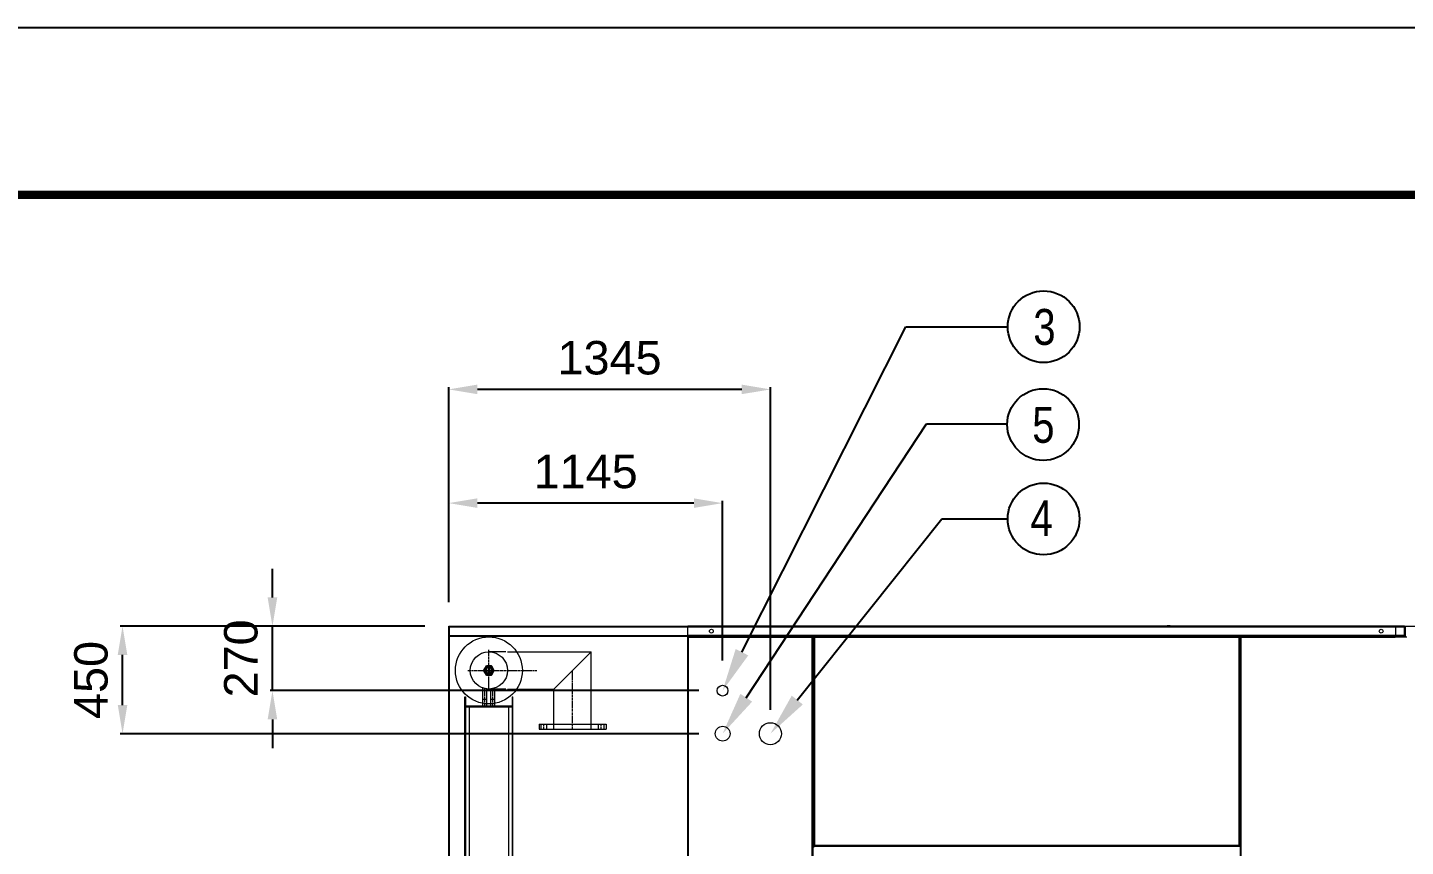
# Model space of a CAD drawing. Header units: millimetres. Extents: x -17070 to 52615, y -291348 to 41600.
# Drawn here: x 30547 to 36308, y 38175 to 41600 of the extents above; entities that cross this region are included whole.
import ezdxf
from ezdxf import colors
from ezdxf.entities.mleader import LeaderData, LeaderLine
from ezdxf.enums import TextEntityAlignment as Align
from ezdxf.math import Vec2, Vec3

# ---------------------------------------------------------------- set-up
doc = ezdxf.new("R2010")
doc.units = ezdxf.units.MM
doc.linetypes.add('CENTER', pattern=[2, 1.25, -0.25, 0.25, -0.25])
doc.linetypes.add('HIDDEN', pattern=[0.375, 0.25, -0.125])
for name, color, linetype in [('냉각탑_dim', 1, 'Continuous'), ('냉각탑_form', 1, 'Continuous'), ('냉각탑_text', 3, 'Continuous')]:
    doc.layers.add(name, color=color, linetype=linetype)
doc.styles.get("Standard").update_dxf_attribs({"font": 'arial.ttf'})
doc.dimstyles.new('1.40', dxfattribs={"dimscale": 20, "dimtxt": 1.5, "dimasz": 1, "dimexe": 0.5, "dimexo": 0.5, "dimgap": 0.5, "dimtad": 1, "dimdec": 0, "dimzin": 0, "dimdsep": 46, "dimtxsty": 'Standard', "dimcen": 0, "dimclrd": 2, "dimclre": 2, "dimclrt": 3, "dimadec": 0, "dimazin": 0, "dimtfac": 1, "dimtdec": 0, "dimtmove": 0, "dimatfit": 0, "dimfxl": 1, "dimtolj": 1, "dimtzin": 0, "dimlwd": -1, "dimlwe": -1, "dimarcsym": 0})

# ---------------------------------------------------------------- blocks, each defined once
blk = doc.blocks.new('*D518')
at = {"color": 2, "transparency": 16777216}
for p, q in [((32307.9, 39196.5), (32307.9, 39621.1)), ((33333.1, 39611.1), (32427.9, 39611.1)), ((33453.1, 38952.9), (33453.1, 39621.1))]:
    blk.add_line(p, q, dxfattribs=at)
for points in [[(32427.9, 39631.1), (32427.9, 39591.1), (32307.9, 39611.1)], [(33333.1, 39631.1), (33333.1, 39591.1), (33453.1, 39611.1)]]:
    blk.add_solid(points, dxfattribs=at)
at = {"layer": 'Defpoints', "color": 0, "transparency": 16777216}
for p in [(32307.9, 39611.1), (32307.9, 39096.5), (33453.1, 38852.9)]:
    blk.add_point(p, dxfattribs=at)
at = {"color": 3, "lineweight": 5, "transparency": 16777216, "insert": (32880.5, 39742.6), "char_height": 140, "attachment_point": 5}
blk.add_mtext('\\A1;1145', dxfattribs=at)
blk = doc.blocks.new('*D519')
at = {"color": 2, "transparency": 16777216}
for p, q in [((32307.9, 39196.5), (32307.9, 40096.7)), ((33653.1, 38746.9), (33653.1, 40096.7)), ((33533.1, 40086.7), (32427.9, 40086.7))]:
    blk.add_line(p, q, dxfattribs=at)
for points in [[(32427.9, 40106.7), (32427.9, 40066.7), (32307.9, 40086.7)], [(33533.1, 40106.7), (33533.1, 40066.7), (33653.1, 40086.7)]]:
    blk.add_solid(points, dxfattribs=at)
at = {"layer": 'Defpoints', "color": 0, "transparency": 16777216}
for p in [(32307.9, 40086.7), (32307.9, 39096.5), (33653.1, 38646.9)]:
    blk.add_point(p, dxfattribs=at)
at = {"color": 3, "lineweight": 5, "transparency": 16777216, "insert": (32980.5, 40218.2), "char_height": 140, "attachment_point": 5}
blk.add_mtext('\\A1;1345', dxfattribs=at)
blk = doc.blocks.new('*D521')
at = {"color": 2, "transparency": 16777216}
for p, q in [((31571.2, 39216.5), (31571.2, 39336.5)), ((32207.9, 39096.5), (31561.2, 39096.5)), ((31571.2, 38826.9), (31571.2, 39096.5)), ((33353.1, 38826.9), (31561.2, 38826.9)), ((31571.2, 38706.9), (31571.2, 38586.9))]:
    blk.add_line(p, q, dxfattribs=at)
for points in [[(31551.2, 39216.5), (31591.2, 39216.5), (31571.2, 39096.5)], [(31551.2, 38706.9), (31591.2, 38706.9), (31571.2, 38826.9)]]:
    blk.add_solid(points, dxfattribs=at)
at = {"layer": 'Defpoints', "color": 0, "transparency": 16777216}
for p in [(31571.2, 39096.5), (32307.9, 39096.5), (33453.1, 38826.9)]:
    blk.add_point(p, dxfattribs=at)
at = {"color": 3, "lineweight": 5, "transparency": 16777216, "insert": (31439.8, 38961.7), "char_height": 140, "attachment_point": 5, "rotation": 90}
blk.add_mtext('\\A1;270', dxfattribs=at)
blk = doc.blocks.new('*D522')
at = {"color": 2, "transparency": 16777216}
for p, q in [((32207.9, 39096.5), (30934.5, 39096.5)), ((30944.5, 38766.9), (30944.5, 38976.5)), ((33353.1, 38646.9), (30934.5, 38646.9))]:
    blk.add_line(p, q, dxfattribs=at)
for points in [[(30924.5, 38976.5), (30964.5, 38976.5), (30944.5, 39096.5)], [(30924.5, 38766.9), (30964.5, 38766.9), (30944.5, 38646.9)]]:
    blk.add_solid(points, dxfattribs=at)
at = {"layer": 'Defpoints', "color": 0, "transparency": 16777216}
for p in [(30944.5, 39096.5), (32307.9, 39096.5), (33453.1, 38646.9)]:
    blk.add_point(p, dxfattribs=at)
at = {"color": 3, "lineweight": 5, "transparency": 16777216, "insert": (30813.1, 38871.7), "char_height": 140, "attachment_point": 5, "rotation": 90}
blk.add_mtext('\\A1;450', dxfattribs=at)
blk = doc.blocks.new('A$C019E714B')
at = {"color": 1, "linetype": 'CENTER', "ltscale": 0.5}
for p, q in [((0, 20.8), (36, 20.8)), ((18, 0), (18, 41.6))]:
    blk.add_line(p, q, dxfattribs=at)
at = {"ltscale": 0.5}
blk.add_lwpolyline([(0, 10.4), (18, 0), (36, 10.4), (36, 31.2), (18, 41.6), (0, 31.2)], close=True, dxfattribs=at)
for radius in [18, 13]:
    blk.add_circle((18, 20.8), radius, dxfattribs=at)
blk = doc.blocks.new('4')
at = {"lineweight": 20}
for p, q in [((32307.9, 35496.5), (32307.9, 39096.5)), ((32307.9, 39096.5), (33307.9, 39096.5)), ((32310.9, 35496.5), (32310.9, 39096.5)), ((32310.9, 39093.5), (33307.9, 39093.5)), ((32310.9, 39057.5), (33307.9, 39057.5)), ((33307.9, 35496.5), (33307.9, 39096.5)), ((36304.4, 39096.5), (38706.6, 39096.5)), ((32310.9, 39054.5), (33307.9, 39054.5))]:
    blk.add_line(p, q, dxfattribs=at)
at = {"color": 7, "lineweight": 20}
for p, q in [((36304.4, 39096.5), (33307.9, 39096.5)), ((36304.4, 39093.1), (33307.9, 39093.1)), ((36304.4, 39057.9), (33307.9, 39057.9)), ((36302.7, 39054.5), (33309.5, 39054.5)), ((33310.9, 35543.9), (33310.9, 39049.1)), ((33828.1, 35543.9), (33828.1, 39049.1)), ((33831.5, 35542.2), (33831.5, 39050.8)), ((35612.1, 39052.5), (33836.9, 39052.5)), ((35612.1, 39049.1), (33836.9, 39049.1)), ((35617.5, 35542.2), (35617.5, 39050.8)), ((35620.9, 35543.9), (35620.9, 39049.1)), ((35612.1, 38178.9), (33836.9, 38178.9)), ((35612.1, 38175.5), (33836.9, 38175.5))]:
    blk.add_line(p, q, dxfattribs=at)
at = {"color": 7, "lineweight": 20, "ltscale": 0.005083}
for p, q in [((35292.2, 39098.1), (35304.4, 39098.1)), ((35323.7, 39098.1), (35311.5, 39098.1))]:
    blk.add_line(p, q, dxfattribs=at)
at = {"color": 7, "lineweight": 20, "ltscale": 0.001417}
for p, q in [((36266.8, 39093.1), (36266.8, 39096.5)), ((36304.4, 39093.1), (36304.4, 39096.5)), ((33833.5, 39049.1), (33836.9, 39049.1)), ((33836.9, 39049.1), (33836.9, 39052.5)), ((35612.1, 39049.1), (35612.1, 39052.5)), ((35615.5, 39049.1), (35612.1, 39049.1)), ((33833.5, 38178.9), (33836.9, 38178.9)), ((33836.9, 38178.9), (33836.9, 38175.5)), ((35615.5, 38178.9), (35612.1, 38178.9)), ((35612.1, 38178.9), (35612.1, 38175.5))]:
    blk.add_line(p, q, dxfattribs=at)
at = {"color": 7, "lineweight": 20, "ltscale": 0.014667}
for p, q in [((36266.8, 39093.1), (36266.8, 39057.9)), ((36304.4, 39057.9), (36304.4, 39093.1))]:
    blk.add_line(p, q, dxfattribs=at)
at = {"color": 7, "lineweight": 20, "ltscale": 0.001131}
for p, q in [((36266.8, 39055.1), (36266.8, 39057.9)), ((36304.4, 39057.9), (36304.4, 39055.1))]:
    blk.add_line(p, q, dxfattribs=at)
at = {"color": 7, "lineweight": 20, "ltscale": 0.000708333}
blk.add_line((36306.1, 39094.5), (36304.4, 39094.5), dxfattribs=at)
at = {"color": 7, "lineweight": 20, "ltscale": 0.000708334}
blk.add_line((36306.1, 39057.9), (36304.4, 39057.9), dxfattribs=at)
at = {"color": 7, "lineweight": 20, "ltscale": 0.000414935}
for p, q in [((36305.1, 39055.5), (36304.4, 39056.2)), ((33832.6, 39051.5), (33831.8, 39050.8)), ((33832.6, 38538.5), (33831.8, 38539.2)), ((33832.6, 38534.5), (33831.8, 38533.8))]:
    blk.add_line(p, q, dxfattribs=at)
at = {"color": 7, "lineweight": 20, "ltscale": 0.00030251}
blk.add_line((36304.8, 39095.7), (36304.8, 39096.5), dxfattribs=at)
at = {"color": 7, "lineweight": 20, "ltscale": 0.000333335}
blk.add_line((36306.1, 39095.3), (36306.1, 39094.5), dxfattribs=at)
at = {"color": 7, "lineweight": 20, "ltscale": 0.01525}
blk.add_line((36306.1, 39094.5), (36306.1, 39057.9), dxfattribs=at)
at = {"color": 7, "lineweight": 20, "ltscale": 0.000249929}
blk.add_line((36306.1, 39057.9), (36306.1, 39057.3), dxfattribs=at)
at = {"color": 7, "lineweight": 20, "ltscale": 2.22761e-05}
blk.add_line((36306.1, 39057.3), (36306.1, 39057.3), dxfattribs=at)
at = {"color": 7, "lineweight": 20, "ltscale": 0.000824955}
blk.add_line((36306.1, 39057.3), (36306.1, 39055.3), dxfattribs=at)
at = {"color": 7, "lineweight": 20, "ltscale": 2.22174e-05}
blk.add_line((36306.1, 39057.3), (36306.1, 39057.3), dxfattribs=at)
at = {"color": 7, "lineweight": 20, "ltscale": 0.000364732}
blk.add_line((36306.7, 39055.1), (36306.1, 39055.8), dxfattribs=at)
at = {"color": 7, "lineweight": 20, "ltscale": 0.000562932}
for p, q in [((33307.9, 39050.8), (33308.9, 39050.8)), ((33830.2, 39050.8), (33831.5, 39050.8)), ((35617.5, 39050.8), (35618.9, 39050.8))]:
    blk.add_line(p, q, dxfattribs=at)
at = {"color": 7, "lineweight": 20, "ltscale": 0.23175}
blk.add_line((33828.1, 39049.1), (33307.9, 39049.1), dxfattribs=at)
at = {"color": 7, "lineweight": 20, "ltscale": 0.000502197}
for p, q in [((33310.1, 39050.8), (33308.9, 39050.8)), ((33829, 39050.8), (33830.2, 39050.8)), ((35620.1, 39050.8), (35618.9, 39050.8))]:
    blk.add_line(p, q, dxfattribs=at)
at = {"color": 7, "lineweight": 20, "ltscale": 0.000414929}
for p, q in [((33309.5, 39052.5), (33309.5, 39051.5)), ((33829.5, 39052.5), (33829.5, 39051.5)), ((35619.5, 39052.5), (35619.5, 39051.5))]:
    blk.add_line(p, q, dxfattribs=at)
at = {"color": 7, "lineweight": 20, "ltscale": 0.000375}
for p, q in [((33310.4, 39052.5), (33309.5, 39052.5)), ((33354.6, 39052.5), (33353.7, 39052.5)), ((33828.6, 39052.5), (33829.5, 39052.5)), ((34348.8, 39052.5), (34349.7, 39052.5)), ((35615.5, 39049.6), (35615.5, 39050.5)), ((35620.4, 39052.5), (35619.5, 39052.5)), ((35866.6, 39052.5), (35865.7, 39052.5)), ((36260.8, 39052.5), (36261.7, 39052.5)), ((36265.6, 39052.5), (36266.5, 39052.5)), ((35615.5, 38178.4), (35615.5, 38177.5))]:
    blk.add_line(p, q, dxfattribs=at)
at = {"color": 7, "lineweight": 20, "ltscale": 0.232167}
blk.add_line((33828.6, 39052.5), (33309.5, 39052.5), dxfattribs=at)
at = {"color": 7, "lineweight": 20, "ltscale": 0.000293404}
for p, q in [((33309.5, 39050.8), (33309.5, 39051.5)), ((33829.5, 39050.8), (33829.5, 39051.5)), ((35619.5, 39050.8), (35619.5, 39051.5))]:
    blk.add_line(p, q, dxfattribs=at)
at = {"color": 7, "lineweight": 20, "ltscale": 0.000333333}
for p, q in [((33310.7, 39052.5), (33309.9, 39052.5)), ((33392.1, 39052.5), (33391.3, 39052.5)), ((33536.9, 39052.5), (33536.1, 39052.5)), ((33585.9, 39052.5), (33586.7, 39052.5)), ((33667.3, 39052.5), (33668.1, 39052.5)), ((33812.1, 39052.5), (33812.9, 39052.5))]:
    blk.add_line(p, q, dxfattribs=at)
at = {"color": 7, "lineweight": 20, "ltscale": 0.010333}
blk.add_line((33775.5, 39054.5), (33800.3, 39054.5), dxfattribs=at)
at = {"color": 7, "lineweight": 20, "ltscale": 0.000833346}
for p, q in [((33800.3, 39054.5), (33800.3, 39052.5)), ((35800.3, 39054.5), (35800.3, 39052.5))]:
    blk.add_line(p, q, dxfattribs=at)
at = {"color": 7, "lineweight": 20, "ltscale": 0.000625002}
blk.add_line((33828.6, 39052.5), (33830.1, 39052.5), dxfattribs=at)
at = {"color": 7, "lineweight": 20, "ltscale": 0.001542}
blk.add_line((33830.1, 39052.5), (33833.8, 39052.5), dxfattribs=at)
at = {"color": 7, "lineweight": 20, "ltscale": 0.000708346}
blk.add_line((33830.1, 39052.5), (33830.1, 39050.8), dxfattribs=at)
at = {"color": 7, "lineweight": 20, "ltscale": 0.000547135}
blk.add_line((33832.9, 39050.8), (33831.5, 39050.8), dxfattribs=at)
at = {"color": 7, "lineweight": 20, "ltscale": 0.000249753}
blk.add_line((33833.2, 39050.5), (33833.8, 39050.5), dxfattribs=at)
at = {"color": 7, "lineweight": 20, "ltscale": 0.000833333}
for p, q in [((33835.5, 39049.6), (33833.5, 39049.6)), ((33833.8, 39050.5), (33833.8, 39052.5)), ((35612.1, 39050.5), (35612.1, 39052.5)), ((35613.5, 39049.6), (35615.5, 39049.6)), ((35615.2, 39050.5), (35615.2, 39052.5)), ((33835.5, 38178.4), (33833.5, 38178.4)), ((33833.8, 38177.5), (33833.8, 38175.5)), ((35612.1, 38177.5), (35612.1, 38175.5)), ((35613.5, 38178.4), (35615.5, 38178.4)), ((35615.2, 38177.5), (35615.2, 38175.5))]:
    blk.add_line(p, q, dxfattribs=at)
at = {"color": 7, "lineweight": 20, "ltscale": 0.000208333}
for p, q in [((33833.5, 39049.6), (33833.5, 39049.1)), ((33835.5, 39049.6), (33835.5, 39049.1)), ((35613.5, 39049.1), (35613.5, 39049.6)), ((35615.5, 39049.1), (35615.5, 39049.6)), ((33833.5, 38178.9), (33833.5, 38178.4)), ((33835.5, 38178.9), (33835.5, 38178.4)), ((35613.5, 38178.4), (35613.5, 38178.9)), ((35615.5, 38178.4), (35615.5, 38178.9))]:
    blk.add_line(p, q, dxfattribs=at)
at = {"color": 7, "lineweight": 20, "ltscale": 0.362583}
for p, q in [((33833.5, 39049.1), (33833.5, 38178.9)), ((33836.9, 39049.1), (33836.9, 38178.9)), ((35612.1, 38178.9), (35612.1, 39049.1)), ((35615.5, 38178.9), (35615.5, 39049.1))]:
    blk.add_line(p, q, dxfattribs=at)
at = {"color": 7, "lineweight": 20, "ltscale": 0.001292}
for p, q in [((33833.8, 39052.5), (33836.9, 39052.5)), ((33833.8, 39050.5), (33836.9, 39050.5)), ((35615.2, 39052.5), (35612.1, 39052.5)), ((35615.2, 39050.5), (35612.1, 39050.5)), ((33833.8, 38177.5), (33836.9, 38177.5)), ((33833.8, 38175.5), (33836.9, 38175.5)), ((35615.2, 38177.5), (35612.1, 38177.5)), ((35615.2, 38175.5), (35612.1, 38175.5))]:
    blk.add_line(p, q, dxfattribs=at)
at = {"color": 7, "lineweight": 20, "ltscale": 0.000583333}
for p, q in [((33836.9, 39049.6), (33835.5, 39049.6)), ((35612.1, 39049.6), (35613.5, 39049.6)), ((36305.7, 39052.5), (36304.3, 39052.5)), ((33836.9, 38178.4), (33835.5, 38178.4)), ((35612.1, 38178.4), (35613.5, 38178.4))]:
    blk.add_line(p, q, dxfattribs=at)
at = {"color": 7, "lineweight": 20, "ltscale": 0.000128159}
for p, q in [((33836.9, 39052.1), (33836.9, 39052.5)), ((33836.9, 38175.8), (33836.9, 38175.5))]:
    blk.add_line(p, q, dxfattribs=at)
at = {"color": 7, "lineweight": 20, "ltscale": 0.00075}
for p, q in [((33870.7, 39052.5), (33868.9, 39052.5)), ((33936.7, 39052.5), (33938.5, 39052.5)), ((34404.7, 39052.5), (34402.9, 39052.5)), ((34546.7, 39052.5), (34548.5, 39052.5)), ((34709.7, 39052.5), (34707.9, 39052.5)), ((34851.7, 39052.5), (34853.5, 39052.5)), ((35319.7, 39052.5), (35317.9, 39052.5)), ((35385.7, 39052.5), (35387.5, 39052.5))]:
    blk.add_line(p, q, dxfattribs=at)
at = {"color": 7, "lineweight": 20, "ltscale": 0.000374988}
for p, q in [((34355.9, 39052.5), (34355, 39052.5)), ((34985.1, 39052.5), (34986, 39052.5)), ((34992.9, 39052.5), (34992, 39052.5)), ((35622.1, 39052.5), (35623, 39052.5)), ((35629.9, 39052.5), (35629, 39052.5)), ((36259.1, 39052.5), (36260, 39052.5))]:
    blk.add_line(p, q, dxfattribs=at)
at = {"color": 7, "lineweight": 20, "ltscale": 0.000208344}
blk.add_line((35612.1, 39049.6), (35612.1, 39049.1), dxfattribs=at)
at = {"color": 7, "lineweight": 20, "ltscale": 0.002167}
blk.add_line((35615.2, 39052.5), (35620.4, 39052.5), dxfattribs=at)
at = {"color": 7, "lineweight": 20, "ltscale": 0.000124937}
for p, q in [((35615.5, 39050.5), (35615.2, 39050.5)), ((35615.5, 38177.5), (35615.2, 38177.5))]:
    blk.add_line(p, q, dxfattribs=at)
at = {"color": 7, "lineweight": 20, "ltscale": 0.000833328}
blk.add_line((35615.5, 39049.1), (35617.5, 39049.1), dxfattribs=at)
at = {"color": 7, "lineweight": 20, "ltscale": 0.00083334}
blk.add_line((35617.5, 39022.5), (35615.5, 39022.5), dxfattribs=at)
at = {"color": 7, "lineweight": 20, "ltscale": 0.268833}
blk.add_line((36265.6, 39052.5), (35620.4, 39052.5), dxfattribs=at)
at = {"color": 7, "lineweight": 20, "ltscale": 0.268417}
blk.add_line((36265.1, 39049.1), (35620.9, 39049.1), dxfattribs=at)
at = {"color": 7, "lineweight": 20, "ltscale": 0.008667}
blk.add_line((35779.5, 39054.5), (35800.3, 39054.5), dxfattribs=at)
at = {"color": 7, "lineweight": 20, "ltscale": 0.000162417}
blk.add_line((36266, 39052.5), (36265.6, 39052.5), dxfattribs=at)
at = {"color": 7, "lineweight": 20, "ltscale": 0.004227}
blk.add_line((36266, 39052.5), (36276.2, 39052.5), dxfattribs=at)
at = {"color": 7, "lineweight": 20, "ltscale": 0.011728}
blk.add_line((36276.2, 39052.5), (36304.3, 39052.5), dxfattribs=at)
at = {"color": 7, "lineweight": 20, "ltscale": 0.015372}
blk.add_line((36276.2, 39052.5), (36313.1, 39052.5), dxfattribs=at)
at = {"color": 7, "lineweight": 20, "ltscale": 0.000902586}
blk.add_line((36304.9, 39054.5), (36302.8, 39054.5), dxfattribs=at)
at = {"color": 1, "linetype": 'CENTER', "lineweight": 20, "ltscale": 7.5}
for p, q in [((32475.9, 38825.7), (32475.9, 38997.2)), ((32387.9, 38911.5), (32675.9, 38911.5)), ((32825.9, 38665.5), (32825.9, 38911.5)), ((32459.4, 38763.5), (32459.4, 38835.4)), ((32492.4, 38763.5), (32492.4, 38835.4)), ((32705.9, 38665.5), (32705.9, 38687.5)), ((32945.9, 38665.5), (32945.9, 38687.5))]:
    blk.add_line(p, q, dxfattribs=at)
at = {"lineweight": 20, "ltscale": 7.5}
for p, q in [((32479.9, 38989.5), (32475.9, 38989.2)), ((32547.3, 38989.5), (32475.9, 38989.5)), ((32553.7, 38989.2), (32903.7, 38989.2)), ((32903.7, 38989.2), (32748.1, 38833.7)), ((32903.7, 38665.5), (32903.7, 38989.2)), ((32451.4, 38763.5), (32451.4, 38837.6)), ((32467.4, 38763.5), (32467.4, 38834.1)), ((32479.9, 38833.5), (32475.9, 38833.7)), ((32547.3, 38833.5), (32475.9, 38833.5)), ((32484.4, 38763.5), (32484.4, 38834.1)), ((32500.4, 38763.5), (32500.4, 38837.6)), ((32553.7, 38833.7), (32748.1, 38833.7)), ((32748.1, 38665.5), (32748.1, 38833.7)), ((32375.9, 38801.5), (32377.9, 38801.5)), ((32375.9, 35801.5), (32375.9, 38801.5)), ((32377.9, 38801.5), (32377.9, 38763.5)), ((32451.4, 38791.5), (32467.4, 38791.5)), ((32484.4, 38791.5), (32500.4, 38791.5)), ((32573.9, 38801.5), (32575.9, 38801.5)), ((32573.9, 38801.5), (32573.9, 38763.5)), ((32575.9, 35801.5), (32575.9, 38801.5)), ((32375.9, 38761.5), (32575.9, 38761.5)), ((32375.9, 38759.5), (32575.9, 38759.5)), ((32377.9, 38763.5), (32573.9, 38763.5)), ((32393.9, 38759.5), (32393.9, 35839.5)), ((32557.9, 38759.5), (32557.9, 35839.5)), ((32685.9, 38687.5), (32965.9, 38687.5)), ((32685.9, 38687.5), (32685.9, 38665.5)), ((32685.9, 38665.5), (32965.9, 38665.5)), ((32693.9, 38665.5), (32693.9, 38687.5)), ((32717.9, 38665.5), (32717.9, 38687.5)), ((32933.9, 38665.5), (32933.9, 38687.5)), ((32957.9, 38665.5), (32957.9, 38687.5)), ((32965.9, 38687.5), (32965.9, 38665.5))]:
    blk.add_line(p, q, dxfattribs=at)
at = {"color": 6, "linetype": 'HIDDEN', "lineweight": 20, "ltscale": 7.5}
for p, q in [((32377.9, 38759.5), (32377.9, 35839.5)), ((32573.9, 38759.5), (32573.9, 35839.5))]:
    blk.add_line(p, q, dxfattribs=at)
at = {"color": 7, "lineweight": 20, "ltscale": 0.000547189}
for p, q in [((33832.9, 38539.2), (33831.5, 38539.2)), ((33832.9, 38533.8), (33831.5, 38533.8))]:
    blk.add_line(p, q, dxfattribs=at)
at = {"color": 7, "lineweight": 20, "ltscale": 0.003042}
blk.add_line((33833.5, 38171.1), (33833.5, 38178.4), dxfattribs=at)
at = {"color": 7, "lineweight": 20, "ltscale": 0.000208322}
blk.add_line((35612.1, 38178.9), (35612.1, 38178.4), dxfattribs=at)
at = {"color": 7, "lineweight": 20}
for centre in [(33406.1, 39075.5), (36206.1, 39075.5)]:
    blk.add_circle(centre, 8, dxfattribs=at)
at = {"lineweight": 20, "ltscale": 7.5}
for radius in [140, 77.8]:
    blk.add_circle((32475.9, 38911.5), radius, dxfattribs=at)
at = {"lineweight": 5}
blk.add_circle((33453.1, 38826.9), 22.5, dxfattribs=at)
at = {"color": 0, "lineweight": 20}
for centre, radius in [((33453.1, 38646.9), 31), ((33653.1, 38646.9), 46)]:
    blk.add_circle(centre, radius, dxfattribs=at)
at = {"color": 7, "lineweight": 20}
for centre, radius, start, end in [((35304.4, 39095.3), 2.8, 89.62908, 90), ((35311.5, 39095.3), 2.8, 90, 90.37092), ((36302.7, 39093.1), 3.4, 89.79383, 90), ((36302.7, 39057.9), 3.4, 270, 0), ((36302.7, 39093.1), 3.4, 24.31549, 60.00002), ((36304.3, 39093.1), 3.4, 65.85098, 81.54348), ((36304.9, 39095.3), 1.2, 0, 89.43341), ((36304.9, 39057.3), 2.8, 270, 0), ((36304.9, 39095.3), 2.8, 0, 25.3756), ((36304.3, 39057.9), 3.4, 359.01692, 0), ((33346.3, 39049.1), 3.4, 89.77921, 90), ((33775.5, 39049.3), 5.2, 90, 142.02054), ((33830.1, 39049.1), 3.4, 0.24046, 90), ((33836.9, 39049.1), 3.4, 155.68512, 171.54425), ((33836.9, 39049.1), 1.4, 90.46587, 159.07517), ((33836.9, 39049.1), 3.4, 90, 90.29895), ((34356.3, 39049.1), 3.4, 90, 90.23591), ((34391.5, 39049.1), 3.4, 89.7633, 90), ((34949.3, 39049.1), 3.4, 90, 90.23511), ((34984.5, 39049.1), 3.4, 89.76409, 90), ((34993.3, 39049.1), 3.4, 90, 90.23591), ((35028.5, 39049.1), 3.4, 89.7633, 90), ((35586.3, 39049.1), 3.4, 90, 90.23511), ((35635.3, 39031.9), 28.8, 139.91948, 142.22318), ((35621.5, 39049.1), 3.4, 89.76409, 90), ((35630.3, 39049.1), 3.4, 90, 90.23591), ((35665.5, 39049.1), 3.4, 89.7633, 90), ((35775.5, 39049.3), 5.2, 90, 142.02054), ((36223.3, 39049.1), 3.4, 90, 90.23511), ((36258.5, 39049.1), 3.4, 89.76409, 90), ((36269.1, 39049.1), 3.4, 90, 91.05253), ((36304.3, 39049.1), 3.4, 89.72281, 90), ((33830.1, 38540.9), 3.4, 294.3152, 359.75954), ((33830.1, 38532.1), 3.4, 0.24044, 65.6848), ((35635.3, 38196), 28.8, 217.77682, 220.08052)]:
    blk.add_arc(centre, radius, start, end, dxfattribs=at)
for centre, major_axis, ratio, start_param, end_param in [((33310.6, 39049.1), (0, 3.4), 0.294975, 6.283185, 6.290852), ((34022.6, 39049.1), (0, -3.4), 0.996195, 3.129521, 3.141593), ((34136.1, 39049.1), (0, -3.4), 0.996195, 3.127309, 3.141593), ((35396.7, 39049.1), (0, 3.4), 0.996195, 6.283185, 6.303633), ((35554.4, 39049.1), (0, 3.4), 0.996195, 6.283185, 6.298721), ((35560.6, 39049.1), (0, 3.4), 0.996195, 0, 0.015531), ((35668, 39049.1), (0, 3.4), 0.996195, 6.283185, 6.298063), ((35820, 39049.7), (0, -2.8), 0.258819, 3.141593, 3.145461), ((36270.4, 39049.1), (0, -3.4), 0.766044, 3.141593, 3.159738)]:
    blk.add_ellipse(centre, major_axis=major_axis, ratio=ratio, start_param=start_param, end_param=end_param, dxfattribs=at)
for points in [[(33307.9, 39055.1), (33308.2, 39054.8), (33308.6, 39054.7), (33308.9, 39054.5), (33309.2, 39054.5), (33309.5, 39054.5)], [(36266.8, 39055.1), (36266.5, 39054.9), (36266.2, 39054.7), (36265.8, 39054.5), (36265.5, 39054.5), (36265.1, 39054.5)], [(36304.4, 39055.1), (36304.1, 39054.9), (36303.8, 39054.7), (36303.4, 39054.5), (36303.1, 39054.5), (36302.7, 39054.5)], [(36306.1, 39055.3), (36305.9, 39055), (36305.7, 39054.7), (36305.4, 39054.5), (36305.2, 39054.5), (36304.9, 39054.5)], [(33308.9, 39050.8), (33309.3, 39050.4), (33309.7, 39050.1), (33310.1, 39049.7), (33310.5, 39049.4), (33310.9, 39049.1)], [(33309.5, 39051.5), (33309.8, 39051.1), (33310.1, 39050.6), (33310.4, 39050.1), (33310.7, 39049.6), (33310.9, 39049.1)], [(33829.5, 39051.5), (33829.3, 39051.1), (33829, 39050.6), (33828.7, 39050.1), (33828.4, 39049.6), (33828.1, 39049.1)], [(33830.2, 39050.8), (33829.8, 39050.4), (33829.4, 39050.1), (33829, 39049.7), (33828.6, 39049.4), (33828.1, 39049.1)], [(33832.9, 39050.8), (33833.1, 39050.4), (33833.3, 39050.1), (33833.5, 39049.7), (33833.5, 39049.4), (33833.5, 39049.1)], [(35614.6, 39050.5), (35614.3, 39050.3), (35614, 39050.1), (35613.7, 39049.9), (35613.4, 39049.7), (35613.1, 39049.6)], [(35618.9, 39050.8), (35619.3, 39050.4), (35619.7, 39050.1), (35620.1, 39049.7), (35620.5, 39049.4), (35620.9, 39049.1)], [(35619.5, 39051.5), (35619.8, 39051.1), (35620.1, 39050.6), (35620.4, 39050.1), (35620.7, 39049.6), (35620.9, 39049.1)], [(33832.9, 38539.2), (33833.1, 38539.5), (33833.3, 38539.8), (33833.5, 38540.2), (33833.5, 38540.5), (33833.5, 38540.9)], [(33832.9, 38533.8), (33833.1, 38533.4), (33833.3, 38533.1), (33833.5, 38532.7), (33833.5, 38532.4), (33833.5, 38532.1)], [(35614.6, 38177.5), (35614.3, 38177.6), (35614, 38177.8), (35613.7, 38178), (35613.4, 38178.2), (35613.1, 38178.4)]]:
    blk.add_open_spline(points, degree=5, dxfattribs=at)
at = {"lineweight": 20, "ltscale": 7.5, "rotation": 270}
blk.add_blockref('A$C019E714B', (32455.1, 38929.5), dxfattribs=at)

msp = doc.modelspace()

# ---------------------------------------------------------------- linework, layer by layer
at = {"layer": 'Defpoints'}
msp.add_lwpolyline([(23208.1, 41599.8), (52615.3, 41599.8), (52615.3, 20804.7), (23208.1, 20804.7)], close=True, dxfattribs=at)
at = {"layer": '냉각탑_dim', "linetype": 'ByBlock', "lineweight": -3}
for centre in [(34795.2, 40348.8), (34793, 39939.7), (34794.9, 39544.9)]:
    msp.add_circle(centre, 150, dxfattribs=at)
at = {"layer": '냉각탑_form', "const_width": 35}
msp.add_lwpolyline([(23908.3, 40899.7), (23908.3, 21504.9), (51915.1, 21504.9), (51915.1, 40899.7)], close=True, dxfattribs=at)

# ---------------------------------------------------------------- block references
msp.add_blockref('4', (0, 0))

# ---------------------------------------------------------------- texts
at = {"layer": '냉각탑_text', "width": 0.8}
for s, p in [('3', (34798.6, 40348)), ('5', (34794.1, 39938.4)), ('4', (34786.5, 39548.3))]:
    msp.add_text(s, height=150, dxfattribs=at).set_placement(p, align=Align.MIDDLE_CENTER)

# ---------------------------------------------------------------- dimensions: what is measured, and where the dimension line sits
at = {"lineweight": 5}
for base, p1, picture, middle in [((32307.9, 40086.7), (33653.1, 38646.9), '*D519', (32980.5, 40218.2)), ((32307.9, 39611.1), (33453.1, 38852.9), '*D518', (32880.5, 39742.6))]:
    dim = msp.add_linear_dim(base=base, p1=p1, p2=(32307.9, 39096.5), dimstyle='1.40', override={"dimtxt": 7, "dimasz": 6, "dimexo": 5, "dimgap": 3}, dxfattribs=at)
    dim.commit()
    dim.dimension.update_dxf_attribs({"geometry": picture, "text_midpoint": middle})
dim = msp.add_linear_dim(base=(31571.2, 39096.5), p1=(33453.1, 38826.9), p2=(32307.9, 39096.5), angle=90, dimstyle='1.40', override={"dimtxt": 7, "dimasz": 6, "dimexo": 5, "dimgap": 3}, dxfattribs=at)
dim.commit()
dim.dimension.update_dxf_attribs({"geometry": '*D521', "text_midpoint": (31571.2, 38961.7), "dimtype": 160})
dim = msp.add_linear_dim(base=(30944.5, 39096.5), p1=(33453.1, 38646.9), p2=(32307.9, 39096.5), angle=90, dimstyle='1.40', override={"dimtxt": 7, "dimasz": 6, "dimexo": 5, "dimgap": 3}, dxfattribs=at)
dim.commit()
dim.dimension.update_dxf_attribs({"geometry": '*D522', "text_midpoint": (30813.1, 38871.7)})

# ---------------------------------------------------------------- leaders
at = {"layer": '냉각탑_dim', "lineweight": -3}
ml = msp.add_multileader_mtext('Standard', dxfattribs=at)
ml.set_content('')
ml.set_leader_properties(color=256)
ml.build(insert=Vec2(0, 0))
ml.multileader.update_dxf_attribs({"text_right_attachment_type": 6, "dogleg_length": 5, "arrow_head_size": 180, "scale": 30})
ctx = ml.context
ctx.base_point, ctx.scale, ctx.char_height, ctx.arrow_head_size, ctx.landing_gap_size, ctx.plane_origin = Vec3(34645.2, 40348.3), 30, 7.18, 180, 3.59, Vec3(33594.8, 40524.4)
ctx.right_attachment = 6
notes = []
notes.append((ctx, [(0, (1, 1, 0), (34219.4, 40348.3), (1, 0), 425.9, [(0, [(33453.1, 38826.9)], 0, [])])]))
ctx.mtext, ml.multileader.dxf.content_type = None, 0
ml = msp.add_multileader_mtext('Standard', dxfattribs=at)
ml.set_content('')
ml.set_leader_properties(color=256)
ml.build(insert=Vec2(0, 0))
ml.multileader.update_dxf_attribs({"text_right_attachment_type": 6, "dogleg_length": 5, "arrow_head_size": 180, "scale": 30})
ctx = ml.context
ctx.base_point, ctx.scale, ctx.char_height, ctx.arrow_head_size, ctx.landing_gap_size, ctx.plane_origin = Vec3(34643, 39942.7), 30, 7.18, 180, 3.59, Vec3(34626.2, 40206.3)
ctx.right_attachment = 6
notes.append((ctx, [(0, (1, 1, 0), (34305.6, 39942.7), (1, 0), 337.4, [(0, [(33453.1, 38646.9)], 0, [])])]))
ctx.mtext, ml.multileader.dxf.content_type = None, 0
ml = msp.add_multileader_mtext('Standard', dxfattribs=at)
ml.set_content('')
ml.set_leader_properties(color=256)
ml.build(insert=Vec2(0, 0))
ml.multileader.update_dxf_attribs({"text_right_attachment_type": 6, "dogleg_length": 5, "arrow_head_size": 180, "scale": 30})
ctx = ml.context
ctx.base_point, ctx.scale, ctx.char_height, ctx.arrow_head_size, ctx.landing_gap_size, ctx.plane_origin = Vec3(34644.9, 39545.8), 30, 7.18, 180, 3.59, Vec3(34567.6, 39945.8)
ctx.right_attachment = 6
notes.append((ctx, [(0, (1, 1, 0), (34370, 39545.8), (1, 0), 274.9, [(0, [(33653.1, 38646.9)], 0, [])])]))
ctx.mtext, ml.multileader.dxf.content_type = None, 0
for ctx, leaders in notes:
    for number, flags, end, landing, length, lines in leaders:
        leader = LeaderData()
        leader.index, (leader.has_last_leader_line, leader.has_dogleg_vector, leader.attachment_direction) = number, flags
        leader.last_leader_point, leader.dogleg_vector, leader.dogleg_length = Vec3(end), Vec3(landing), length
        for number, points, colour, breaks in lines:
            line = LeaderLine()
            line.index, line.vertices, line.color, line.breaks = number, Vec3.list(points), colors.encode_raw_color(colour), breaks
            leader.lines.append(line)
        ctx.leaders.append(leader)

doc.saveas('drawing.dxf')
